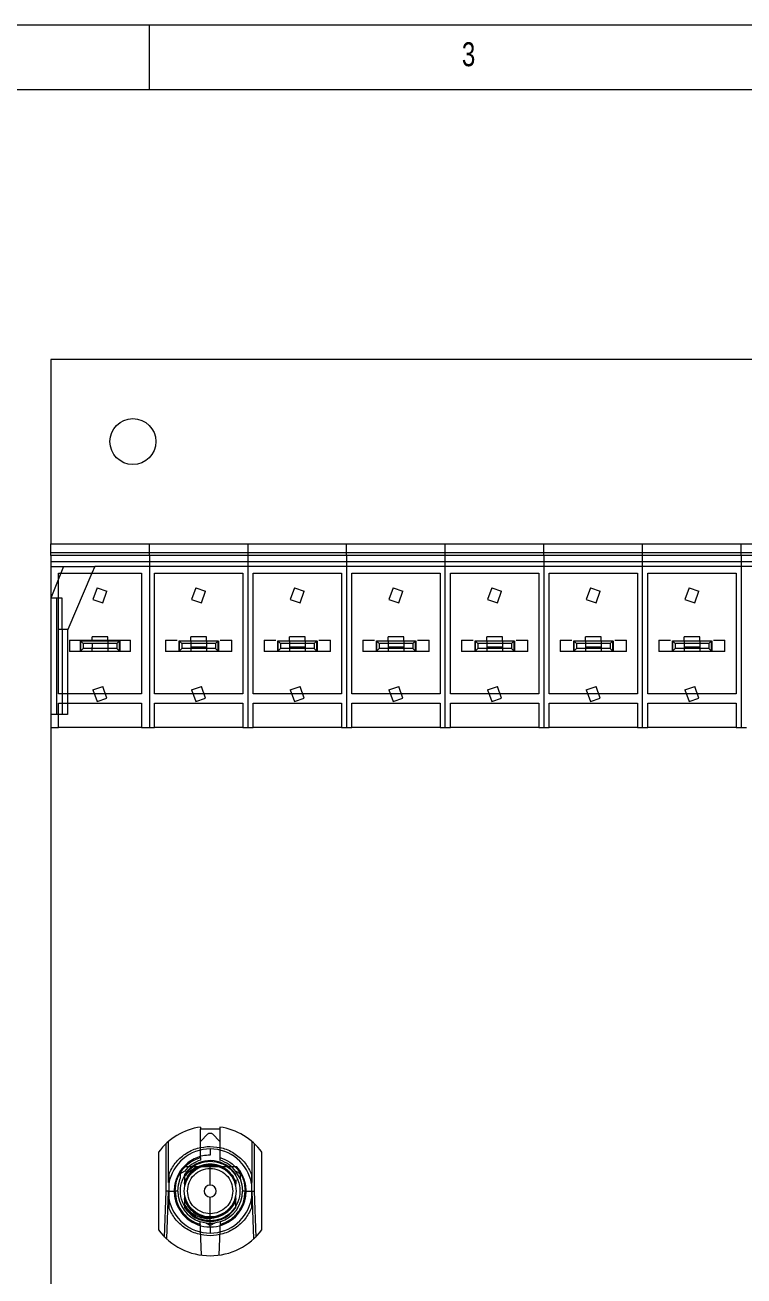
# Model space of a CAD drawing. Header units: millimetres. Extents: x -84 to 500, y -79 to 331.
# Drawn here: x -2 to 53.5, y 234 to 330.6 of the extents above; entities that cross this region are included whole.
import ezdxf
from ezdxf.lldxf.tags import DXFTag

# ---------------------------------------------------------------- set-up
doc = ezdxf.new("R2010")
doc.units = ezdxf.units.MM
doc.styles.add('SLDTEXTSTYLE0', font='TXT', dxfattribs={"width": 0.75})
tags = doc.linetypes.add('HIDDEN', pattern=[1.905, 1.27, -0.635]).pattern_tags.tags
tags[6:7] = [DXFTag(74, 4), DXFTag(75, 0), DXFTag(340, '0'), DXFTag(46, 1.0), DXFTag(50, 0.0), DXFTag(44, 0.0), DXFTag(45, 0.0)]
tags[4:5] = [DXFTag(74, 4), DXFTag(75, 0), DXFTag(340, '0'), DXFTag(46, 1.0), DXFTag(50, 0.0), DXFTag(44, 0.0), DXFTag(45, 0.0)]

msp = doc.modelspace()

# ---------------------------------------------------------------- linework, layer by layer
at = {"color": 7, "linetype": 'Continuous', "lineweight": 0}
for p, q in [((499.594, 330.641), (-84.406, 330.641)), ((7.594, 330.641), (7.594, 325.641)), ((494.594, 325.641), (-79.406, 325.641))]:
    msp.add_line(p, q, dxfattribs=at)
at = {"color": 7, "linetype": 'Continuous', "lineweight": 15}
for p, q in [((0, 304.8), (0, 290.55)), ((431.8, 304.8), (0, 304.8)), ((0, 290.55), (7.62, 290.55)), ((0, 289.65), (0, 290.55)), ((7.62, 290.55), (15.24, 290.55)), ((7.62, 289.65), (7.62, 290.55)), ((15.24, 289.65), (15.24, 290.55)), ((15.24, 290.55), (22.86, 290.55)), ((22.86, 290.55), (30.48, 290.55)), ((22.86, 289.65), (22.86, 290.55)), ((30.48, 289.65), (30.48, 290.55)), ((30.48, 290.55), (38.1, 290.55)), ((38.1, 290.55), (45.72, 290.55)), ((38.1, 289.65), (38.1, 290.55)), ((45.72, 289.65), (45.72, 290.55)), ((45.72, 290.55), (53.34, 290.55)), ((53.34, 290.55), (60.96, 290.55)), ((53.34, 289.65), (53.34, 290.55)), ((0, 289.65), (0, 276.35)), ((7.62, 289.65), (0, 289.65)), ((7.62, 289.65), (7.62, 276.35)), ((15.24, 289.65), (7.62, 289.65)), ((15.24, 276.35), (15.24, 289.65)), ((22.86, 289.65), (15.24, 289.65)), ((22.86, 289.65), (22.86, 276.35)), ((30.48, 289.65), (22.86, 289.65)), ((30.48, 276.35), (30.48, 289.65)), ((38.1, 289.65), (30.48, 289.65)), ((45.72, 289.65), (38.1, 289.65)), ((38.1, 289.65), (38.1, 276.35)), ((45.72, 276.35), (45.72, 289.65)), ((53.34, 289.65), (45.72, 289.65)), ((53.34, 289.65), (53.34, 276.35)), ((60.96, 289.65), (53.34, 289.65)), ((0.61, 288.28), (7.01, 288.28)), ((0.61, 278.95), (0.61, 288.28)), ((7.01, 288.28), (7.01, 278.95)), ((8.03, 288.28), (14.83, 288.28)), ((8.03, 278.95), (8.03, 288.28)), ((14.83, 288.28), (14.83, 278.95)), ((15.65, 288.28), (22.45, 288.28)), ((15.65, 278.95), (15.65, 288.28)), ((22.45, 288.28), (22.45, 278.95)), ((23.27, 288.28), (30.07, 288.28)), ((23.27, 278.95), (23.27, 288.28)), ((30.07, 288.28), (30.07, 278.95)), ((30.89, 288.28), (37.69, 288.28)), ((30.89, 278.95), (30.89, 288.28)), ((37.69, 288.28), (37.69, 278.95)), ((38.51, 288.28), (45.31, 288.28)), ((38.51, 278.95), (38.51, 288.28)), ((45.31, 288.28), (45.31, 278.95)), ((46.13, 288.28), (52.93, 288.28)), ((46.13, 278.95), (46.13, 288.28)), ((52.93, 288.28), (52.93, 278.95)), ((4.41, 283.359), (3.21, 283.359)), ((3.21, 283.06), (3.21, 283.359)), ((4.41, 283.06), (4.41, 283.359)), ((12.03, 283.359), (10.83, 283.359)), ((10.83, 283.06), (10.83, 283.359)), ((12.03, 283.06), (12.03, 283.359)), ((19.65, 283.359), (18.45, 283.359)), ((18.45, 283.06), (18.45, 283.359)), ((19.65, 283.06), (19.65, 283.359)), ((27.27, 283.359), (26.07, 283.359)), ((26.07, 283.06), (26.07, 283.359)), ((27.27, 283.06), (27.27, 283.359)), ((34.89, 283.359), (33.69, 283.359)), ((33.69, 283.06), (33.69, 283.359)), ((34.89, 283.06), (34.89, 283.359)), ((42.51, 283.359), (41.31, 283.359)), ((41.31, 283.06), (41.31, 283.359)), ((42.51, 283.06), (42.51, 283.359)), ((50.13, 283.359), (48.93, 283.359)), ((48.93, 283.06), (48.93, 283.359)), ((50.13, 283.06), (50.13, 283.359)), ((1.46, 283.1), (3.21, 283.1)), ((1.46, 283.1), (1.46, 282.22)), ((2.28, 283.06), (2.28, 282.26)), ((2.31, 283.06), (2.28, 283.06)), ((2.51, 282.86), (2.31, 283.06)), ((2.31, 283.06), (5.31, 283.06)), ((2.31, 283.06), (2.31, 282.26)), ((2.51, 282.46), (2.31, 282.26)), ((5.11, 282.86), (2.51, 282.86)), ((2.51, 282.86), (2.51, 282.46)), ((5.11, 282.46), (2.51, 282.46)), ((4.41, 283.1), (6.16, 283.1)), ((5.31, 283.06), (5.11, 282.86)), ((5.11, 282.86), (5.11, 282.46)), ((5.31, 282.26), (5.11, 282.46)), ((5.31, 282.26), (5.31, 283.06)), ((5.31, 283.06), (5.34, 283.06)), ((5.34, 283.06), (5.34, 282.26)), ((6.16, 282.22), (6.16, 283.1)), ((8.88, 283.1), (8.88, 282.22)), ((8.88, 283.1), (9.76, 283.1)), ((9.9, 283.06), (9.9, 282.26)), ((10.13, 282.86), (9.93, 283.06)), ((9.93, 283.06), (12.93, 283.06)), ((9.93, 283.06), (9.93, 282.26)), ((10.13, 282.46), (9.93, 282.26)), ((12.73, 282.86), (10.13, 282.86)), ((10.13, 282.86), (10.13, 282.46)), ((12.73, 282.46), (10.13, 282.46)), ((12.93, 283.06), (12.73, 282.86)), ((12.73, 282.86), (12.73, 282.46)), ((12.93, 282.26), (12.73, 282.46)), ((12.93, 282.26), (12.93, 283.06)), ((12.96, 283.06), (12.96, 282.26)), ((13.1, 283.1), (13.98, 283.1)), ((13.98, 282.22), (13.98, 283.1)), ((16.5, 283.1), (17.38, 283.1)), ((16.5, 283.1), (16.5, 282.22)), ((17.52, 283.06), (17.52, 282.26)), ((17.75, 282.86), (17.55, 283.06)), ((17.55, 283.06), (20.55, 283.06)), ((17.55, 283.06), (17.55, 282.26)), ((17.75, 282.46), (17.55, 282.26)), ((20.35, 282.86), (17.75, 282.86)), ((17.75, 282.86), (17.75, 282.46)), ((20.35, 282.46), (17.75, 282.46)), ((20.55, 283.06), (20.35, 282.86)), ((20.35, 282.86), (20.35, 282.46)), ((20.55, 282.26), (20.35, 282.46)), ((20.55, 282.26), (20.55, 283.06)), ((20.58, 283.06), (20.58, 282.26)), ((20.72, 283.1), (21.6, 283.1)), ((21.6, 282.22), (21.6, 283.1)), ((24.12, 283.1), (25, 283.1)), ((24.12, 283.1), (24.12, 282.22)), ((25.14, 283.06), (25.14, 282.26)), ((25.37, 282.86), (25.17, 283.06)), ((25.17, 283.06), (28.17, 283.06)), ((25.17, 283.06), (25.17, 282.26)), ((25.37, 282.46), (25.17, 282.26)), ((27.97, 282.86), (25.37, 282.86)), ((25.37, 282.86), (25.37, 282.46)), ((27.97, 282.46), (25.37, 282.46)), ((28.17, 283.06), (27.97, 282.86)), ((27.97, 282.86), (27.97, 282.46)), ((28.17, 282.26), (27.97, 282.46)), ((28.17, 282.26), (28.17, 283.06)), ((28.2, 283.06), (28.2, 282.26)), ((28.34, 283.1), (29.22, 283.1)), ((29.22, 282.22), (29.22, 283.1)), ((31.74, 283.1), (32.62, 283.1)), ((31.74, 283.1), (31.74, 282.22)), ((32.76, 283.06), (32.76, 282.26)), ((32.99, 282.86), (32.79, 283.06)), ((32.79, 283.06), (35.79, 283.06)), ((32.79, 283.06), (32.79, 282.26)), ((32.99, 282.46), (32.79, 282.26)), ((35.59, 282.86), (32.99, 282.86)), ((32.99, 282.86), (32.99, 282.46)), ((35.59, 282.46), (32.99, 282.46)), ((35.79, 283.06), (35.59, 282.86)), ((35.59, 282.86), (35.59, 282.46)), ((35.79, 282.26), (35.59, 282.46)), ((35.79, 282.26), (35.79, 283.06)), ((35.82, 283.06), (35.82, 282.26)), ((35.96, 283.1), (36.84, 283.1)), ((36.84, 282.22), (36.84, 283.1)), ((39.36, 283.1), (40.24, 283.1)), ((39.36, 283.1), (39.36, 282.22)), ((40.38, 283.06), (40.38, 282.26)), ((40.61, 282.86), (40.41, 283.06)), ((40.41, 283.06), (43.41, 283.06)), ((40.41, 283.06), (40.41, 282.26)), ((40.61, 282.46), (40.41, 282.26)), ((43.21, 282.86), (40.61, 282.86)), ((40.61, 282.86), (40.61, 282.46)), ((43.21, 282.46), (40.61, 282.46)), ((43.41, 283.06), (43.21, 282.86)), ((43.21, 282.86), (43.21, 282.46)), ((43.41, 282.26), (43.21, 282.46)), ((43.41, 282.26), (43.41, 283.06)), ((43.44, 283.06), (43.44, 282.26)), ((43.58, 283.1), (44.46, 283.1)), ((44.46, 282.22), (44.46, 283.1)), ((46.98, 283.1), (47.86, 283.1)), ((46.98, 283.1), (46.98, 282.22)), ((48, 283.06), (48, 282.26)), ((48.23, 282.86), (48.03, 283.06)), ((48.03, 283.06), (51.03, 283.06)), ((48.03, 283.06), (48.03, 282.26)), ((48.23, 282.46), (48.03, 282.26)), ((50.83, 282.86), (48.23, 282.86)), ((48.23, 282.86), (48.23, 282.46)), ((50.83, 282.46), (48.23, 282.46)), ((51.03, 283.06), (50.83, 282.86)), ((50.83, 282.86), (50.83, 282.46)), ((51.03, 282.26), (50.83, 282.46)), ((51.03, 282.26), (51.03, 283.06)), ((51.06, 283.06), (51.06, 282.26)), ((51.2, 283.1), (52.08, 283.1)), ((52.08, 282.22), (52.08, 283.1)), ((6.16, 282.22), (1.46, 282.22)), ((2.28, 282.26), (2.31, 282.26)), ((2.31, 282.26), (5.31, 282.26)), ((5.31, 282.26), (5.34, 282.26)), ((13.98, 282.22), (8.88, 282.22)), ((9.9, 282.26), (9.93, 282.26)), ((9.93, 282.26), (12.93, 282.26)), ((12.93, 282.26), (12.96, 282.26)), ((21.6, 282.22), (16.5, 282.22)), ((17.52, 282.26), (17.55, 282.26)), ((17.55, 282.26), (20.55, 282.26)), ((20.55, 282.26), (20.58, 282.26)), ((29.22, 282.22), (24.12, 282.22)), ((25.14, 282.26), (25.17, 282.26)), ((25.17, 282.26), (28.17, 282.26)), ((28.17, 282.26), (28.2, 282.26)), ((36.84, 282.22), (31.74, 282.22)), ((32.76, 282.26), (32.79, 282.26)), ((32.79, 282.26), (35.79, 282.26)), ((35.79, 282.26), (35.82, 282.26)), ((44.46, 282.22), (39.36, 282.22)), ((40.38, 282.26), (40.41, 282.26)), ((40.41, 282.26), (43.41, 282.26)), ((43.41, 282.26), (43.44, 282.26)), ((52.08, 282.22), (46.98, 282.22)), ((48, 282.26), (48.03, 282.26)), ((48.03, 282.26), (51.03, 282.26)), ((51.03, 282.26), (51.06, 282.26)), ((7.01, 278.95), (0.61, 278.95)), ((14.83, 278.95), (8.03, 278.95)), ((22.45, 278.95), (15.65, 278.95)), ((30.07, 278.95), (23.27, 278.95)), ((37.69, 278.95), (30.89, 278.95)), ((45.31, 278.95), (38.51, 278.95)), ((52.93, 278.95), (46.13, 278.95)), ((0.61, 278.25), (7.01, 278.25)), ((0.61, 276.35), (0.61, 278.25)), ((7.01, 278.25), (7.01, 276.35)), ((8.03, 278.25), (14.83, 278.25)), ((8.03, 276.35), (8.03, 278.25)), ((14.83, 278.25), (14.83, 276.35)), ((15.65, 278.25), (22.45, 278.25)), ((15.65, 276.35), (15.65, 278.25)), ((22.45, 278.25), (22.45, 276.35)), ((23.27, 276.35), (23.27, 278.25)), ((23.27, 278.25), (30.07, 278.25)), ((30.07, 278.25), (30.07, 276.35)), ((30.89, 278.25), (37.69, 278.25)), ((30.89, 276.35), (30.89, 278.25)), ((37.69, 278.25), (37.69, 276.35)), ((38.51, 276.35), (38.51, 278.25)), ((38.51, 278.25), (45.31, 278.25)), ((45.31, 278.25), (45.31, 276.35)), ((46.13, 276.35), (46.13, 278.25)), ((46.13, 278.25), (52.93, 278.25)), ((52.93, 278.25), (52.93, 276.35)), ((0, 276.35), (0.61, 276.35)), ((0, 276.35), (0, 0)), ((7.01, 276.35), (0.61, 276.35)), ((7.01, 276.35), (7.62, 276.35)), ((7.62, 276.35), (8.03, 276.35)), ((14.83, 276.35), (8.03, 276.35)), ((14.83, 276.35), (15.24, 276.35)), ((15.24, 276.35), (15.65, 276.35)), ((22.45, 276.35), (15.65, 276.35)), ((22.45, 276.35), (22.86, 276.35)), ((22.86, 276.35), (23.27, 276.35)), ((30.07, 276.35), (23.27, 276.35)), ((30.07, 276.35), (30.48, 276.35)), ((30.48, 276.35), (30.89, 276.35)), ((37.69, 276.35), (30.89, 276.35)), ((37.69, 276.35), (38.1, 276.35)), ((38.1, 276.35), (38.51, 276.35)), ((45.31, 276.35), (38.51, 276.35)), ((45.31, 276.35), (45.72, 276.35)), ((45.72, 276.35), (46.13, 276.35)), ((52.93, 276.35), (46.13, 276.35)), ((52.93, 276.35), (53.34, 276.35)), ((53.34, 276.35), (53.75, 276.35)), ((11.57, 245.483), (11.57, 245.315)), ((13.07, 245.315), (11.57, 245.315)), ((13.07, 245.483), (13.07, 245.315)), ((12.32, 243.79), (12.32, 243.315)), ((8.32, 243.54), (8.32, 237.54)), ((16.32, 237.54), (16.32, 243.54)), ((12.32, 241.005), (12.32, 242.415)), ((12.32, 237.765), (12.32, 240.075)), ((12.32, 237.765), (12.32, 237.29))]:
    msp.add_line(p, q, dxfattribs=at)
at = {"color": 7, "linetype": 'HIDDEN', "lineweight": 0}
for p, q in [((7.62, 289.85), (0, 289.85)), ((7.62, 289.15), (0, 289.15)), ((15.24, 289.85), (7.62, 289.85)), ((15.24, 289.15), (7.62, 289.15)), ((22.86, 289.85), (15.24, 289.85)), ((22.86, 289.15), (15.24, 289.15)), ((30.48, 289.85), (22.86, 289.85)), ((30.48, 289.15), (22.86, 289.15)), ((38.1, 289.85), (30.48, 289.85)), ((38.1, 289.15), (30.48, 289.15)), ((45.72, 289.85), (38.1, 289.85)), ((45.72, 289.15), (38.1, 289.15)), ((53.34, 289.85), (45.72, 289.85)), ((53.34, 289.15), (45.72, 289.15)), ((60.96, 289.85), (53.34, 289.85)), ((60.96, 289.15), (53.34, 289.15)), ((0, 288.8), (3.4, 288.8)), ((1, 288.8), (0, 286.35)), ((3.179, 288.28), (1.333, 283.93)), ((3.4, 288.8), (3.179, 288.28)), ((7.62, 288.8), (3.4, 288.8)), ((15.24, 288.8), (7.62, 288.8)), ((22.86, 288.8), (15.24, 288.8)), ((30.48, 288.8), (22.86, 288.8)), ((38.1, 288.8), (30.48, 288.8)), ((45.72, 288.8), (38.1, 288.8)), ((53.34, 288.8), (45.72, 288.8)), ((60.96, 288.8), (53.34, 288.8)), ((3.582, 287.151), (3.265, 286.255)), ((3.582, 287.151), (4.336, 286.884)), ((11.202, 287.151), (10.885, 286.255)), ((11.202, 287.151), (11.956, 286.884)), ((18.822, 287.151), (18.505, 286.255)), ((18.822, 287.151), (19.576, 286.884)), ((26.442, 287.151), (26.125, 286.255)), ((26.442, 287.151), (27.196, 286.884)), ((34.062, 287.151), (33.745, 286.255)), ((34.062, 287.151), (34.816, 286.884)), ((41.682, 287.151), (41.365, 286.255)), ((41.682, 287.151), (42.436, 286.884)), ((49.302, 287.151), (48.985, 286.255)), ((49.302, 287.151), (50.056, 286.884)), ((0.61, 286.35), (0, 286.35)), ((0.45, 286.35), (0.45, 277.35)), ((0.9, 286.35), (0.61, 286.35)), ((0.9, 283.93), (0.9, 286.35)), ((3.265, 286.255), (4.019, 285.988)), ((4.019, 285.988), (4.336, 286.884)), ((10.885, 286.255), (11.639, 285.988)), ((11.639, 285.988), (11.956, 286.884)), ((18.505, 286.255), (19.259, 285.988)), ((19.259, 285.988), (19.576, 286.884)), ((26.125, 286.255), (26.879, 285.988)), ((26.879, 285.988), (27.196, 286.884)), ((33.745, 286.255), (34.499, 285.988)), ((34.499, 285.988), (34.816, 286.884)), ((41.365, 286.255), (42.119, 285.988)), ((42.119, 285.988), (42.436, 286.884)), ((48.985, 286.255), (49.739, 285.988)), ((49.739, 285.988), (50.056, 286.884)), ((0.9, 283.93), (0.61, 283.93)), ((0.9, 283.93), (0.9, 277.35)), ((1.333, 283.93), (0.9, 283.93)), ((1.333, 283.93), (1.3, 283.853)), ((1.3, 283.853), (1.3, 277.35)), ((3.21, 283.1), (4.41, 283.1)), ((3.21, 282.845), (3.21, 282.56)), ((3.21, 282.38), (3.21, 282.418)), ((3.21, 282.26), (3.21, 282.38)), ((4.41, 283.06), (4.41, 282.26)), ((10.83, 283.06), (10.83, 282.26)), ((12.03, 282.56), (10.83, 282.56)), ((12.03, 283.06), (12.03, 282.26)), ((18.45, 283.06), (18.45, 282.26)), ((19.65, 282.56), (18.45, 282.56)), ((19.65, 283.06), (19.65, 282.26)), ((26.07, 283.06), (26.07, 282.26)), ((27.27, 282.56), (26.07, 282.56)), ((27.27, 283.06), (27.27, 282.26)), ((33.69, 283.06), (33.69, 282.26)), ((34.89, 282.56), (33.69, 282.56)), ((34.89, 283.06), (34.89, 282.26)), ((41.31, 283.06), (41.31, 282.26)), ((42.51, 282.56), (41.31, 282.56)), ((42.51, 283.06), (42.51, 282.26)), ((48.93, 283.06), (48.93, 282.26)), ((50.13, 282.56), (48.93, 282.56)), ((50.13, 283.06), (50.13, 282.26)), ((3.265, 279.265), (4.019, 279.532)), ((4.336, 278.636), (4.019, 279.532)), ((10.885, 279.265), (11.639, 279.532)), ((11.956, 278.636), (11.639, 279.532)), ((18.505, 279.265), (19.259, 279.532)), ((19.576, 278.636), (19.259, 279.532)), ((26.125, 279.265), (26.879, 279.532)), ((27.196, 278.636), (26.879, 279.532)), ((33.745, 279.265), (34.499, 279.532)), ((34.816, 278.636), (34.499, 279.532)), ((41.365, 279.265), (42.119, 279.532)), ((42.436, 278.636), (42.119, 279.532)), ((48.985, 279.265), (49.739, 279.532)), ((50.056, 278.636), (49.739, 279.532)), ((3.265, 279.265), (3.582, 278.369)), ((3.582, 278.369), (4.336, 278.636)), ((10.885, 279.265), (11.202, 278.369)), ((11.202, 278.369), (11.956, 278.636)), ((18.505, 279.265), (18.822, 278.369)), ((18.822, 278.369), (19.576, 278.636)), ((26.125, 279.265), (26.442, 278.369)), ((26.442, 278.369), (27.196, 278.636)), ((33.745, 279.265), (34.062, 278.369)), ((34.062, 278.369), (34.816, 278.636)), ((41.365, 279.265), (41.682, 278.369)), ((41.682, 278.369), (42.436, 278.636)), ((48.985, 279.265), (49.302, 278.369)), ((49.302, 278.369), (50.056, 278.636)), ((0.45, 277.35), (0, 277.35)), ((0.9, 277.35), (0.45, 277.35)), ((1.3, 277.35), (0.9, 277.35)), ((11.57, 243.134), (11.57, 245.315)), ((11.57, 244.375), (12.143, 244.948)), ((12.497, 244.948), (13.07, 244.375)), ((13.07, 245.315), (13.07, 243.134)), ((8.926, 240.54), (8.926, 244.211)), ((9.07, 244.34), (9.07, 241.19)), ((15.57, 241.19), (15.57, 244.34)), ((15.714, 244.211), (15.714, 240.54)), ((10.494, 241.992), (10.345, 241.814)), ((10.494, 241.992), (10.345, 241.814)), ((10.345, 241.814), (10.345, 240.855)), ((13.718, 242.429), (14.295, 241.814)), ((14.001, 241.763), (14.295, 241.191)), ((14.001, 241.763), (14.295, 241.191)), ((14.628, 241.5), (14.306, 242.059)), ((10.345, 241.541), (10.345, 241.191)), ((10.507, 241.506), (10.345, 241.191)), ((10.345, 241.106), (10.493, 241.419)), ((14.135, 241.445), (14.295, 241.106)), ((14.295, 241.191), (14.171, 241.432)), ((14.295, 241.393), (14.295, 241.191)), ((14.295, 240.855), (14.295, 241.106)), ((8.802, 236.987), (8.926, 240.54)), ((9.07, 240.54), (8.926, 240.54)), ((9.07, 240.54), (8.941, 236.854)), ((9.07, 240.54), (9.62, 240.54)), ((9.82, 240.54), (9.62, 240.54)), ((10.345, 240.225), (10.345, 239.467)), ((10.607, 239.417), (10.345, 239.974)), ((10.607, 239.417), (10.345, 239.974)), ((10.345, 239.889), (10.345, 239.266)), ((10.345, 239.889), (10.552, 239.486)), ((14.295, 239.974), (13.934, 239.269)), ((14.295, 239.889), (14.031, 239.375)), ((14.031, 239.375), (14.295, 239.889)), ((14.295, 239.889), (14.031, 239.375)), ((14.295, 239.974), (14.044, 239.442)), ((14.295, 239.974), (14.044, 239.442)), ((14.065, 239.442), (14.295, 239.889)), ((14.295, 239.974), (14.295, 240.225)), ((14.295, 239.266), (14.295, 239.889)), ((15.02, 240.54), (14.82, 240.54)), ((15.02, 240.54), (15.57, 240.54)), ((15.045, 240.016), (15.045, 240.016)), ((15.699, 236.854), (15.57, 240.54)), ((15.57, 240.54), (15.714, 240.54)), ((15.714, 240.54), (15.838, 236.987)), ((10.345, 239.266), (10.574, 238.993)), ((14.089, 239.021), (14.295, 239.266)), ((11.28, 238.739), (11.641, 238.581)), ((11.645, 235.586), (11.555, 238.16)), ((11.997, 238.061), (11.555, 238.16)), ((11.831, 238.251), (12.32, 238.19)), ((12.27, 237.903), (11.997, 238.061)), ((11.997, 238.061), (12.643, 238.061)), ((12.32, 238.19), (12.543, 238.218)), ((12.643, 238.061), (12.37, 237.903)), ((13.085, 238.16), (12.643, 238.061)), ((13.085, 238.16), (12.995, 235.586))]:
    msp.add_line(p, q, dxfattribs=at)
at = {"color": 7, "linetype": 'HIDDEN', "lineweight": 0, "flags": 128}
for points in [[(5.31, 283.06), (5.31, 283.06)], [(10.83, 283.06), (10.83, 283.06)], [(12.03, 283.06), (12.03, 283.06)], [(12.93, 283.06), (12.93, 283.06)], [(18.45, 283.06), (18.45, 283.06)], [(19.65, 283.06), (19.65, 283.06)], [(20.55, 283.06), (20.55, 283.06)], [(26.07, 283.06), (26.07, 283.06)], [(27.27, 283.06), (27.27, 283.06)], [(28.17, 283.06), (28.17, 283.06)], [(33.69, 283.06), (33.69, 283.06)], [(34.89, 283.06), (34.89, 283.06)], [(35.79, 283.06), (35.79, 283.06)], [(41.31, 283.06), (41.31, 283.06)], [(42.51, 283.06), (42.51, 283.06)], [(43.41, 283.06), (43.41, 283.06)], [(48.93, 283.06), (48.93, 283.06)], [(50.13, 283.06), (50.13, 283.06)], [(51.03, 283.06), (51.03, 283.06)], [(10.345, 241.814), (10.345, 241.814)], [(10.345, 241.814), (10.345, 241.814)], [(10.345, 241.814), (10.345, 241.814)], [(10.345, 241.814), (10.345, 241.814)], [(10.345, 241.814), (10.345, 241.814)], [(10.345, 241.814), (10.345, 241.814)], [(10.345, 241.814), (10.345, 241.814)], [(10.345, 241.814), (10.345, 241.814)], [(11.544, 242.469), (11.573, 242.473), (11.581, 242.473), (11.583, 242.473), (11.584, 242.472), (11.584, 242.472), (11.584, 242.472), (11.584, 242.472), (11.584, 242.472), (11.584, 242.472), (11.584, 242.472), (11.584, 242.472), (11.584, 242.472), (11.584, 242.473), (11.584, 242.473), (11.584, 242.473), (11.584, 242.473), (11.584, 242.473), (11.584, 242.473), (11.584, 242.473), (11.584, 242.472), (11.584, 242.472), (11.584, 242.472), (11.584, 242.472), (11.584, 242.472), (11.584, 242.472), (11.584, 242.472), (11.584, 242.472), (11.584, 242.472), (11.584, 242.471), (11.584, 242.471), (11.581, 242.468), (11.451, 242.404), (11.288, 242.317)], [(14.295, 241.814), (14.295, 241.814)], [(9.82, 240.54), (9.864, 241.006), (10.012, 241.5)], [(10.345, 240.855), (10.345, 240.855)], [(14.295, 241.106), (14.295, 241.106)], [(14.295, 241.106), (14.295, 241.106)], [(14.295, 241.106), (14.295, 241.106)], [(14.295, 241.106), (14.295, 241.106)], [(14.295, 241.106), (14.295, 241.106)], [(14.628, 241.5), (14.776, 241.006), (14.82, 240.54)], [(10.345, 240.225), (10.345, 240.225)], [(14.295, 239.974), (14.295, 239.974)], [(14.295, 239.974), (14.295, 239.974)], [(14.295, 239.974), (14.295, 239.974)], [(14.295, 239.974), (14.295, 239.974)], [(14.295, 239.974), (14.295, 239.974)], [(14.295, 239.974), (14.295, 239.974)], [(14.295, 239.974), (14.295, 239.974)], [(14.295, 239.974), (14.295, 239.974)], [(10.345, 239.266), (10.345, 239.266)], [(10.345, 239.266), (10.345, 239.266)], [(10.345, 239.266), (10.345, 239.266)], [(10.345, 239.266), (10.345, 239.266)], [(10.345, 239.266), (10.345, 239.266)], [(10.345, 239.266), (10.345, 239.266)], [(10.345, 239.266), (10.345, 239.266)], [(10.541, 239.513), (10.541, 239.513)], [(14.295, 239.266), (14.295, 239.266)], [(11.293, 238.761), (11.293, 238.761)]]:
    msp.add_lwpolyline(points, dxfattribs=at)
at = {"color": 7, "linetype": 'Continuous', "lineweight": 15}
msp.add_circle((6.35, 298.45), 1.775, dxfattribs=at)
at = {"color": 7, "linetype": 'HIDDEN', "lineweight": 0}
msp.add_circle((12.32, 240.54), 2, dxfattribs=at)
at = {"color": 7, "linetype": 'Continuous', "lineweight": 15}
for radius, start, end in [(5, 98.62693, 143.1301), (5, 36.8699, 81.37307), (3.25, 90, 169.93673), (3.25, 10.06327, 90), (2.775, 137.49336, 169.10705), (2.775, 10.89324, 42.50663), (2.775, 169.10668, 190.89376), (0.465, 90, 270), (0.465, 270, 90), (2.775, 349.10676, 10.89295), (3.25, 190.06327, 270), (2.775, 190.89295, 270), (2.775, 270, 349.10705), (3.25, 270, 349.93673), (5, 216.8699, 323.1301)]:
    msp.add_arc((12.32, 240.54), radius, start, end, dxfattribs=at)
at = {"color": 7, "linetype": 'HIDDEN', "lineweight": 0}
for radius, start, end in [(2.5, 107.4576, 142.57976), (2.35, 53.50581, 147.18508), (2.5, 37.42024, 72.5424), (2.5, 180, 252.18431), (2.5, 287.81569, 0)]:
    msp.add_arc((12.32, 240.54), radius, start, end, dxfattribs=at)
for points, knots in [([(3.21, 282.464), (3.21, 282.477), (3.21, 282.535), (3.21, 282.549), (3.21, 282.56)], [0, 0, 0, 0, 0.218328, 1, 1, 1, 1]), ([(9.62, 240.54), (9.646, 240.823), (9.699, 241.403), (10.127, 242.189), (10.763, 242.818), (11.306, 243.03), (11.57, 243.134)], [0, 0, 0, 0, 0.243392, 0.5, 0.756608, 1, 1, 1, 1]), ([(12.32, 238.24), (12.031, 238.271), (11.584, 238.319), (11.048, 238.605), (10.683, 238.902), (10.384, 239.268), (10.106, 239.804), (9.964, 240.54), (10.106, 241.276), (10.383, 241.812), (10.682, 242.178), (11.048, 242.475), (11.584, 242.761), (12.031, 242.809), (12.32, 242.84)], [0, 0, 0, 0, 0.1197215, 0.1848235, 0.25, 0.315102, 0.3802785, 0.5, 0.6197215, 0.6848235, 0.75, 0.815102, 0.8802785, 1, 1, 1, 1]), ([(11.57, 243.134), (11.57, 243.106), (11.57, 243.051), (11.57, 242.983), (11.57, 242.933), (11.57, 242.928), (11.57, 242.925)], [0, 0, 0, 0, 0.25862, 0.513617, 0.75609, 1, 1, 1, 1]), ([(12.32, 242.84), (12.609, 242.809), (13.056, 242.761), (13.592, 242.475), (13.957, 242.178), (14.256, 241.812), (14.534, 241.276), (14.676, 240.54), (14.534, 239.804), (14.257, 239.268), (13.958, 238.902), (13.592, 238.605), (13.056, 238.319), (12.609, 238.271), (12.32, 238.24)], [0, 0, 0, 0, 0.1197215, 0.1848235, 0.25, 0.315102, 0.3802785, 0.5, 0.6197215, 0.6848235, 0.75, 0.815102, 0.8802785, 1, 1, 1, 1]), ([(13.07, 243.134), (13.334, 243.03), (13.877, 242.818), (14.513, 242.189), (14.941, 241.403), (14.994, 240.823), (15.02, 240.54)], [0, 0, 0, 0, 0.243392, 0.5, 0.756608, 1, 1, 1, 1]), ([(13.07, 243.134), (13.07, 243.106), (13.07, 243.051), (13.07, 242.983), (13.07, 242.934), (13.07, 242.928), (13.07, 242.925)], [0, 0, 0, 0, 0.258105, 0.512595, 0.755594, 1, 1, 1, 1]), ([(10.012, 241.815), (10.012, 241.824), (10.014, 241.841), (10.024, 241.866), (10.04, 241.887), (10.054, 241.897), (10.062, 241.902)], [0, 0, 0, 0, 0.250801, 0.5, 0.7492, 1, 1, 1, 1]), ([(10.012, 241.815), (10.012, 241.733), (10.012, 241.625), (10.012, 241.528), (10.012, 241.503), (10.012, 241.501), (10.012, 241.5)], [0, 0, 0, 0, 0.6386768, 0.8437391, 0.9249986, 1, 1, 1, 1]), ([(10.334, 242.059), (10.333, 242.059), (10.331, 242.057), (10.31, 242.045), (10.258, 242.015), (10.171, 241.965), (10.1, 241.924), (10.062, 241.902)], [0, 0, 0, 0, 0.074114, 0.154923, 0.35991, 0.65372, 1, 1, 1, 1]), ([(13.539, 242.225), (13.351, 242.336), (12.976, 242.558), (12.319, 242.652), (11.669, 242.552), (11.083, 242.252), (10.605, 241.791), (10.432, 241.391), (10.345, 241.191)], [0, 0, 0, 0, 0.166667, 0.333333, 0.5, 0.666667, 0.833333, 1, 1, 1, 1]), ([(13.85, 241.915), (13.751, 242.025), (13.507, 242.295), (12.968, 242.548), (12.321, 242.655), (11.668, 242.551), (11.084, 242.252), (10.605, 241.791), (10.432, 241.391), (10.345, 241.191)], [0, 0, 0, 0, 0.101378, 0.251148, 0.400918, 0.550689, 0.700459, 0.85023, 1, 1, 1, 1]), ([(10.345, 241.191), (10.432, 241.391), (10.605, 241.791), (11.084, 242.252), (11.668, 242.551), (12.321, 242.655), (12.967, 242.547), (13.48, 242.313), (13.704, 242.068), (13.781, 241.984)], [0, 0, 0, 0, 0.153218, 0.306436, 0.459655, 0.612873, 0.766091, 0.919309, 1, 1, 1, 1]), ([(10.345, 241.191), (10.432, 241.391), (10.605, 241.791), (11.084, 242.252), (11.668, 242.551), (12.321, 242.655), (12.968, 242.548), (13.511, 242.293), (13.758, 242.018), (13.86, 241.905)], [0, 0, 0, 0, 0.1492875, 0.2985749, 0.4478623, 0.5971496, 0.746437, 0.8957243, 1, 1, 1, 1]), ([(10.345, 241.191), (10.432, 241.391), (10.605, 241.791), (11.084, 242.252), (11.668, 242.551), (12.321, 242.655), (12.968, 242.548), (13.508, 242.295), (13.753, 242.023), (13.852, 241.913)], [0, 0, 0, 0, 0.149669, 0.299339, 0.449008, 0.598677, 0.748346, 0.898016, 1, 1, 1, 1]), ([(14.295, 241.191), (14.208, 241.391), (14.035, 241.791), (13.556, 242.252), (12.972, 242.551), (12.32, 242.654), (11.668, 242.551), (11.083, 242.252), (10.605, 241.791), (10.432, 241.391), (10.345, 241.191)], [0, 0, 0, 0, 0.125, 0.25, 0.375, 0.5, 0.625, 0.75, 0.875, 1, 1, 1, 1]), ([(10.345, 241.106), (10.426, 241.313), (10.588, 241.727), (11.064, 242.209), (11.656, 242.523), (12.32, 242.63), (12.984, 242.523), (13.576, 242.209), (14.052, 241.727), (14.214, 241.313), (14.295, 241.106)], [0, 0, 0, 0, 0.125, 0.25, 0.375, 0.5, 0.625, 0.75, 0.875, 1, 1, 1, 1]), ([(10.345, 241.106), (10.426, 241.313), (10.588, 241.727), (11.064, 242.209), (11.656, 242.523), (12.32, 242.63), (12.984, 242.523), (13.576, 242.209), (14.052, 241.727), (14.214, 241.313), (14.295, 241.106)], [0, 0, 0, 0, 0.125, 0.25, 0.375, 0.5, 0.625, 0.75, 0.875, 1, 1, 1, 1]), ([(10.345, 241.106), (10.426, 241.313), (10.588, 241.727), (11.064, 242.209), (11.656, 242.523), (12.32, 242.63), (12.984, 242.523), (13.576, 242.209), (14.052, 241.727), (14.214, 241.313), (14.295, 241.106)], [0, 0, 0, 0, 0.1250001, 0.2500001, 0.375, 0.5, 0.6249999, 0.7499998, 0.8749999, 1, 1, 1, 1]), ([(10.345, 241.679), (10.498, 241.846), (10.803, 242.18), (11.256, 242.394), (11.508, 242.46), (11.544, 242.469)], [0, 0, 0, 0, 0.461832, 0.924144, 1, 1, 1, 1]), ([(13.882, 241.875), (13.795, 241.967), (13.694, 242.075), (13.58, 242.179), (13.561, 242.201), (13.557, 242.208), (13.556, 242.21), (13.556, 242.211), (13.557, 242.212), (13.557, 242.212)], [0, 0, 0, 0, 0.805359, 0.945967, 0.982692, 0.993233, 0.996919, 0.998502, 1, 1, 1, 1]), ([(13.557, 242.212), (13.719, 242.07), (14.045, 241.787), (14.212, 241.39), (14.295, 241.191)], [0, 0, 0, 0, 0.5, 1, 1, 1, 1]), ([(14.295, 241.814), (14.18, 241.974), (13.995, 242.232), (13.73, 242.405), (13.63, 242.47)], [0, 0, 0, 0, 0.621036, 1, 1, 1, 1]), ([(13.781, 241.984), (13.858, 241.915), (14.096, 241.7), (14.215, 241.397), (14.295, 241.191)], [0, 0, 0, 0, 0.321279, 1, 1, 1, 1]), ([(14.578, 241.902), (14.507, 241.943), (14.413, 241.997), (14.33, 242.045), (14.309, 242.057), (14.307, 242.059), (14.306, 242.059)], [0, 0, 0, 0, 0.638721, 0.843752, 0.925004, 1, 1, 1, 1]), ([(14.578, 241.902), (14.586, 241.897), (14.6, 241.887), (14.616, 241.866), (14.626, 241.841), (14.628, 241.824), (14.628, 241.815)], [0, 0, 0, 0, 0.250801, 0.5, 0.7492, 1, 1, 1, 1]), ([(14.628, 241.815), (14.628, 241.733), (14.628, 241.625), (14.628, 241.528), (14.628, 241.503), (14.628, 241.501), (14.628, 241.5)], [0, 0, 0, 0, 0.638718, 0.843747, 0.925001, 1, 1, 1, 1]), ([(10.345, 241.106), (10.345, 241.106), (10.345, 241.107), (10.345, 241.114), (10.345, 241.141), (10.345, 241.169), (10.345, 241.191)], [0, 0, 0, 0, 0.068911, 0.145477, 0.344961, 1, 1, 1, 1]), ([(10.345, 241.106), (10.345, 241.106), (10.345, 241.107), (10.345, 241.114), (10.345, 241.141), (10.345, 241.169), (10.345, 241.191)], [0, 0, 0, 0, 0.06884, 0.145314, 0.344679, 1, 1, 1, 1]), ([(14.295, 241.191), (14.295, 241.169), (14.295, 241.141), (14.295, 241.114), (14.295, 241.107), (14.295, 241.106), (14.295, 241.106)], [0, 0, 0, 0, 0.659471, 0.855328, 0.930516, 1, 1, 1, 1]), ([(9.62, 240.54), (9.646, 240.258), (9.698, 239.679), (10.124, 238.894), (10.758, 238.265), (11.299, 238.052), (11.562, 237.948)], [0, 0, 0, 0, 0.243423, 0.5, 0.756577, 1, 1, 1, 1]), ([(10.345, 239.889), (10.345, 239.911), (10.345, 239.939), (10.345, 239.966), (10.345, 239.973), (10.345, 239.974), (10.345, 239.974)], [0, 0, 0, 0, 0.659295, 0.855253, 0.930497, 1, 1, 1, 1]), ([(10.345, 239.889), (10.345, 239.911), (10.345, 239.939), (10.345, 239.966), (10.345, 239.973), (10.345, 239.974), (10.345, 239.974)], [0, 0, 0, 0, 0.659587, 0.855421, 0.930569, 1, 1, 1, 1]), ([(13.934, 239.269), (13.806, 239.13), (13.55, 238.854), (13.041, 238.59), (12.487, 238.466), (11.919, 238.499), (11.38, 238.684), (10.915, 239.008), (10.544, 239.444), (10.411, 239.798), (10.345, 239.974)], [0, 0, 0, 0, 0.125, 0.25, 0.375001, 0.500001, 0.625001, 0.750001, 0.875, 1, 1, 1, 1]), ([(10.345, 239.889), (10.4, 239.752), (10.509, 239.477), (10.779, 239.121), (11.113, 238.827), (11.502, 238.611), (11.928, 238.482), (12.371, 238.446), (12.814, 238.5), (13.088, 238.612), (13.225, 238.668)], [0, 0, 0, 0, 0.1250001, 0.2500003, 0.3750004, 0.5000004, 0.6250004, 0.7500003, 0.8750002, 1, 1, 1, 1]), ([(14.295, 239.889), (14.208, 239.689), (14.035, 239.289), (13.556, 238.828), (12.972, 238.529), (12.32, 238.426), (11.668, 238.529), (11.083, 238.828), (10.605, 239.289), (10.432, 239.689), (10.345, 239.889)], [0, 0, 0, 0, 0.125, 0.25, 0.375, 0.5, 0.625, 0.75, 0.875, 1, 1, 1, 1]), ([(13.078, 237.948), (13.341, 238.052), (13.882, 238.265), (14.516, 238.894), (14.942, 239.679), (14.994, 240.258), (15.02, 240.54)], [0, 0, 0, 0, 0.243423, 0.5, 0.756577, 1, 1, 1, 1]), ([(13.149, 238.657), (13.282, 238.717), (13.615, 238.864), (14.033, 239.293), (14.208, 239.691), (14.295, 239.889)], [0, 0, 0, 0, 0.2522664, 0.626133, 1, 1, 1, 1]), ([(14.295, 239.974), (14.217, 239.764), (14.074, 239.378), (13.77, 239.103), (13.631, 238.977)], [0, 0, 0, 0, 0.544504, 1, 1, 1, 1]), ([(14.295, 239.889), (14.212, 239.685), (14.073, 239.341), (13.795, 239.097), (13.682, 238.997)], [0, 0, 0, 0, 0.59211, 1, 1, 1, 1]), ([(14.295, 239.974), (14.295, 239.974), (14.295, 239.973), (14.295, 239.966), (14.295, 239.939), (14.295, 239.911), (14.295, 239.889)], [0, 0, 0, 0, 0.068868, 0.145416, 0.344909, 1, 1, 1, 1]), ([(14.295, 239.974), (14.295, 239.974), (14.295, 239.973), (14.295, 239.966), (14.295, 239.939), (14.295, 239.911), (14.295, 239.889)], [0, 0, 0, 0, 0.068948, 0.145582, 0.345171, 1, 1, 1, 1]), ([(10.345, 239.467), (10.462, 239.304), (10.695, 238.981), (11.188, 238.64), (11.739, 238.426), (12.127, 238.416), (12.32, 238.411)], [0, 0, 0, 0, 0.255054, 0.506739, 0.755054, 1, 1, 1, 1]), ([(13.225, 238.668), (13.359, 238.75), (13.626, 238.914), (13.831, 239.151), (13.934, 239.269)], [0, 0, 0, 0, 0.502467, 1, 1, 1, 1]), ([(13.225, 238.668), (13.082, 238.6), (12.795, 238.463), (12.479, 238.428), (12.32, 238.411)], [0, 0, 0, 0, 0.497063, 1, 1, 1, 1])]:
    msp.add_open_spline(points, degree=3, knots=knots, dxfattribs=at)
for points in [[(12.143, 244.948), (12.169, 244.969), (12.221, 245.01), (12.32, 245.027), (12.419, 245.01), (12.471, 244.969), (12.497, 244.948)], [(10.57, 240.54), (10.596, 240.769), (10.649, 241.227), (11.054, 241.81), (11.632, 242.199), (12.32, 242.336), (13.008, 242.199), (13.586, 241.81), (13.991, 241.227), (14.044, 240.769), (14.07, 240.54)], [(14.295, 241.106), (14.247, 241.245), (14.15, 241.524), (13.971, 241.758), (13.882, 241.875)], [(14.07, 240.54), (14.044, 240.311), (13.991, 239.853), (13.586, 239.27), (13.008, 238.881), (12.32, 238.744), (11.632, 238.881), (11.054, 239.27), (10.649, 239.853), (10.596, 240.311), (10.57, 240.54)], [(10.345, 239.266), (10.463, 239.11), (10.698, 238.796), (11.185, 238.458), (11.733, 238.232), (12.124, 238.204), (12.32, 238.19)], [(12.32, 238.19), (12.516, 238.204), (12.907, 238.232), (13.455, 238.458), (13.942, 238.796), (14.177, 239.11), (14.295, 239.266)], [(12.37, 237.903), (12.362, 237.9), (12.346, 237.892), (12.32, 237.889), (12.294, 237.892), (12.278, 237.9), (12.27, 237.903)]]:
    msp.add_open_spline(points, degree=3, dxfattribs=at)
at = {"color": 7, "linetype": 'Continuous', "lineweight": 15}
for points, knots in [([(9.12, 241.829), (9.271, 242.129), (9.58, 242.742), (10.365, 243.44), (11.307, 243.906), (11.991, 243.962), (12.326, 243.99)], [0, 0, 0, 0, 0.24439, 0.5, 0.75561, 1, 1, 1, 1]), ([(12.326, 243.99), (12.66, 243.961), (13.342, 243.903), (14.279, 243.437), (15.061, 242.74), (15.369, 242.128), (15.52, 241.829)], [0, 0, 0, 0, 0.244424, 0.5, 0.755576, 1, 1, 1, 1]), ([(12.32, 243.315), (12.128, 243.304), (11.745, 243.281), (11.196, 243.096), (10.688, 242.816), (10.412, 242.549), (10.274, 242.415)], [0, 0, 0, 0, 0.25, 0.5, 0.75, 1, 1, 1, 1]), ([(9.12, 241.829), (9.12, 241.695), (9.12, 241.521), (9.12, 241.327), (9.12, 241.246), (9.12, 241.192), (9.12, 241.153), (9.12, 241.126), (9.12, 241.112), (9.12, 241.108), (9.12, 241.108), (9.12, 241.108)], [0, 0, 0, 0, 0.52193, 0.674707, 0.779637, 0.851731, 0.901665, 0.954566, 0.975881, 0.993094, 1, 1, 1, 1]), ([(12.32, 242.415), (12.125, 242.415), (11.621, 242.415), (10.939, 242.415), (10.49, 242.415), (10.274, 242.415)], [0, 0, 0, 0, 0.246526, 0.63814, 1, 1, 1, 1]), ([(14.366, 242.415), (13.928, 242.415), (13.325, 242.415), (12.536, 242.415), (12.32, 242.415)], [0, 0, 0, 0, 0.725757, 1, 1, 1, 1]), ([(15.52, 241.829), (15.52, 241.695), (15.52, 241.521), (15.52, 241.327), (15.52, 241.246), (15.52, 241.192), (15.52, 241.153), (15.52, 241.126), (15.52, 241.112), (15.52, 241.108), (15.52, 241.108), (15.52, 241.108)], [0, 0, 0, 0, 0.52193, 0.674707, 0.779637, 0.851731, 0.901665, 0.954566, 0.975881, 0.993094, 1, 1, 1, 1]), ([(9.12, 241.108), (9.12, 240.932), (9.12, 240.58), (9.12, 240.186), (9.12, 239.994), (9.12, 239.972)], [0, 0, 0, 0, 0.4691002, 0.9396132, 1, 1, 1, 1]), ([(9.595, 241.064), (9.595, 240.774), (9.595, 240.421), (9.595, 240.077), (9.595, 240.016)], [0, 0, 0, 0, 0.821497, 1, 1, 1, 1]), ([(15.045, 240.016), (15.045, 240.306), (15.045, 240.659), (15.045, 241.003), (15.045, 241.064)], [0, 0, 0, 0, 0.821486, 1, 1, 1, 1]), ([(15.52, 241.108), (15.52, 240.932), (15.52, 240.58), (15.52, 240.186), (15.52, 239.994), (15.52, 239.972)], [0, 0, 0, 0, 0.4691, 0.939613, 1, 1, 1, 1]), ([(9.12, 239.972), (9.12, 239.972), (9.12, 239.97), (9.12, 239.959), (9.12, 239.915), (9.12, 239.719), (9.12, 239.485), (9.12, 239.289), (9.12, 239.251)], [0, 0, 0, 0, 0.0169294, 0.0393005, 0.081695, 0.2361978, 0.8521567, 1, 1, 1, 1]), ([(15.52, 239.972), (15.52, 239.972), (15.52, 239.97), (15.52, 239.959), (15.52, 239.915), (15.52, 239.719), (15.52, 239.485), (15.52, 239.289), (15.52, 239.251)], [0, 0, 0, 0, 0.016929, 0.039301, 0.081695, 0.236198, 0.852157, 1, 1, 1, 1]), ([(15.52, 239.251), (15.369, 238.952), (15.06, 238.34), (14.277, 237.638), (13.337, 237.189), (12.32, 237.041), (11.303, 237.189), (10.363, 237.638), (9.58, 238.34), (9.271, 238.952), (9.12, 239.251)], [0, 0, 0, 0, 0.122204, 0.25, 0.377796, 0.5, 0.622204, 0.75, 0.877796, 1, 1, 1, 1])]:
    msp.add_open_spline(points, degree=3, knots=knots, dxfattribs=at)

# ---------------------------------------------------------------- texts
at = {"color": 7, "linetype": 'Continuous', "lineweight": 0, "insert": (31.76, 329.309), "char_height": 1.852, "attachment_point": 1, "style": 'SLDTEXTSTYLE0'}
msp.add_mtext('3', dxfattribs=at)

doc.saveas('drawing.dxf')
